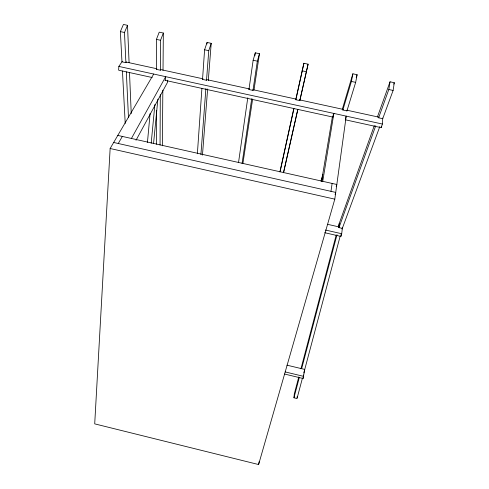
<?xml version="1.0" encoding="UTF-8"?>
<svg xmlns="http://www.w3.org/2000/svg" width="489" height="489" viewBox="0 0 489 489"><rect width="100%" height="100%" fill="white"/><g stroke="black" fill="none" stroke-linecap="round" stroke-linejoin="round"><path stroke-width="0.73" d="M160.062 145.037L160.3 94.67M160.416 70.202L160.551 40.275L163.338 33.032L159.231 32.152L156.419 39.383L156.462 69.34L160.416 70.202L160.759 69.597M162.366 145.771L162.843 90.165M163.014 70.361L163.338 33.032M153.705 74.047L110.141 148.509L94.707 423.865L258.602 464.55L334.806 199.157L346.218 116.125L345.417 119.047M122.366 61.223L118.851 66.425L118.625 70.178L152.201 77.525M345.436 119.823L381.249 127.666L382.38 124.035L382.753 118.02M381.249 127.666L381.347 126.156M197.373 153.766L201.902 88.533M206.804 79.64L206.523 80.263L202.538 79.395L204.591 49.774L207.073 42.439L211.211 43.332L208.29 80.599M377.404 117.012L390.033 81.791L394.293 82.708L393.113 90.441L382.71 118.699L378.614 117.806L378.663 117.128M206.963 43.967L207.073 42.439M200.906 154.561L205.887 88.631M206.523 80.263L208.76 50.673L211.211 43.332M202.452 155.129L207.636 88.961M297.067 397.899L297.171 396.603M147.446 142.433L150.092 113.527M302.428 378.156L297.012 398.547L293.95 397.801L294.305 393.926L298.785 376.946M151.193 143.271L154.885 104.499M153.583 143.222L157.88 99.145M165.319 80.398L165.704 76.669L131.437 138.436M167.739 80.159L167.513 82.354L136.015 140.276M324.696 232.703L340.888 236.401L341.701 233.73L342.416 227.697L342.007 229.023M340.888 236.401L341.157 234.133M338.749 227.568L339.268 223.381L374.311 125.636M379.788 126.639L342.331 228.381L338.981 227.617L339.066 226.933M342.96 109.34L342.862 110.007L346.939 110.893L347.031 110.227M238.504 162.69L247.77 97.831M253.198 89.762L252.972 90.398L248.962 89.518L253.143 60.251L255.295 52.812L259.463 53.711L253.999 89.958M254.855 55.838L255.295 52.812M284.555 374.036L303.07 378.492L303.583 375.014M303.889 372.93L304.091 371.542M303.07 378.492L304.745 369.433L340.155 236.193M330.974 191.34L332.123 183.467M242.061 163.485L251.737 98.699M252.972 90.398L257.342 61.156L259.463 53.711M242.947 163.216L252.63 99.022M378.614 117.806L388.822 89.518L390.033 81.791M322.746 181.333L333.871 113.43L332.911 117.085L333.516 113.405M321.53 181.382L332.367 116.944M258.602 464.55L259.139 461.647M346.939 110.893L355.668 82.366L357.104 74.713L352.869 73.802L342.233 109.548M342.862 110.007L351.402 81.443L352.869 73.802M279.897 171.957L293.773 108.674M299.934 99.958L299.781 100.606L295.735 99.725L303.889 63.264L308.094 64.169L300.038 99.787M280.081 171.712L293.944 108.576M296.224 98.179L303.889 63.264M283.473 172.758L297.758 109.548M299.781 100.606L308.094 64.169M283.596 172.501L297.856 109.432M295.735 99.725L295.9 99.071M300.924 368.822L336.157 235.197M338.296 227.073L339.268 223.381M293.95 397.801L299.335 377.41M301.64 368.688L337.013 234.696M336.194 186.719L336.823 184.487L117.8 135.41M335.106 194.61L335.735 192.409L113.668 142.47M320.955 181.052L322.905 174.481M321.67 180.936L322.544 178.014M356.218 77.629L357.104 74.713M304.311 370.839L304.745 369.433L286.951 365.167M248.962 89.518L249.188 88.888M338.981 227.617L375.741 125.759M393.767 84.139L394.293 82.708M125.899 62.671L124.481 32.494L127.507 25.33L123.424 24.45L120.367 31.608L121.969 61.816L125.899 62.671L126.29 62.085M202.538 79.395L202.825 78.772M118.271 143.503L122.336 136.425M156.462 69.34L156.81 68.741M120.367 31.608L124.481 32.494M156.419 39.383L160.551 40.275M204.591 49.774L208.76 50.673M253.143 60.251L257.342 61.156M302.08 70.807L306.31 71.718M351.402 81.443L355.668 82.366M388.822 89.518L393.113 90.441M126.095 62.042L156.688 68.711M160.416 69.524L202.941 78.802M206.676 79.615L249.201 88.888M252.935 89.701L296.206 99.139M299.189 99.793L343.211 109.395M346.939 110.208L379.024 117.201M118.851 66.425L382.38 124.035M164.885 80.3L332.752 117.048M110.141 148.509L334.806 199.157M327.557 224.31L339.445 227.018M325.46 230.026L341.701 233.73M285.166 371.921L303.73 376.383M122.452 71.021L125.221 123.43M126.333 71.871L128.473 117.397M127.507 25.33L129.084 62.598M129.499 72.488L131.235 113.564M156.511 110.642L156.559 144.255"/></g></svg>
